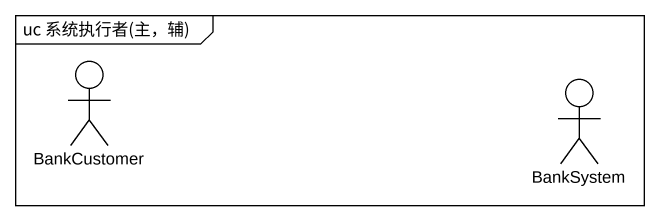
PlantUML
@startuml
mainframe uc 系统执行者(主，辅)
actor BankCustomer
actor BankSystem
@enduml
